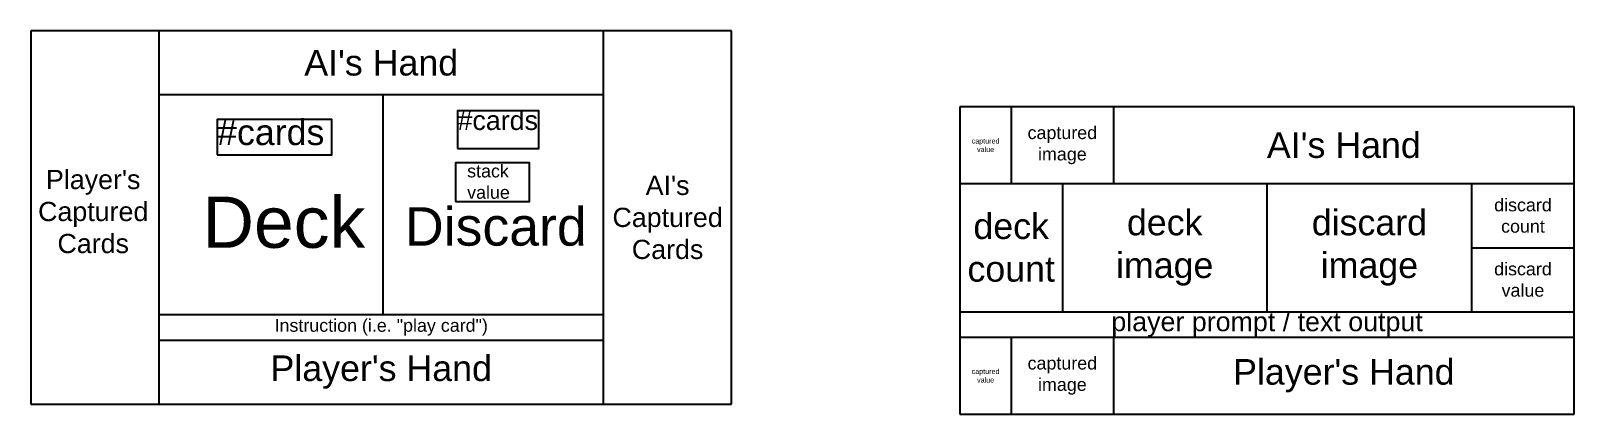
# Model space of a CAD drawing. Header units: inches. Extents: x 10.7 to 71, y 4.8 to 19.8.
import ezdxf

# ---------------------------------------------------------------- set-up
doc = ezdxf.new("R2010")
doc.units = ezdxf.units.IN
doc.header["$MEASUREMENT"] = 0
doc.styles.get("Standard").update_dxf_attribs({"font": 'arial.ttf'})

msp = doc.modelspace()

# ---------------------------------------------------------------- linework, layer by layer
for p, q in [((38.113, 19.793), (10.731, 19.793)), ((10.731, 19.793), (10.731, 5.216)), ((15.731, 19.793), (15.731, 5.216)), ((33.113, 5.216), (33.113, 19.793)), ((38.113, 5.216), (38.113, 19.793)), ((33.113, 17.293), (15.731, 17.293)), ((24.481, 17.293), (24.481, 8.716)), ((71.04, 16.825), (47.04, 16.825)), ((47.04, 16.825), (47.04, 4.825)), ((49.04, 16.825), (49.04, 13.825)), ((53.04, 16.825), (53.04, 13.825)), ((71.04, 4.825), (71.04, 16.825)), ((20.731, 14.965), (20.731, 14.955)), ((71.04, 13.825), (47.04, 13.825)), ((51.04, 13.825), (51.04, 8.825)), ((59.04, 8.825), (59.04, 13.825)), ((67.04, 8.825), (67.04, 13.825)), ((67.04, 11.325), (71.04, 11.325)), ((15.731, 8.716), (33.113, 8.716)), ((20.193, 8.716), (20.193, 8.71)), ((28.65, 8.71), (28.65, 8.716)), ((47.04, 8.825), (71.04, 8.825)), ((15.731, 7.716), (33.113, 7.716)), ((20.193, 7.721), (20.193, 7.716)), ((28.65, 7.716), (28.65, 7.721)), ((47.04, 7.825), (71.04, 7.825)), ((49.04, 7.825), (49.04, 4.825)), ((53.04, 7.825), (53.04, 4.825)), ((10.731, 5.216), (38.113, 5.216)), ((47.04, 4.825), (71.04, 4.825))]:
    msp.add_line(p, q)
for points in [[(18.009, 14.955), (22.498, 14.955), (22.498, 16.333), (18.009, 16.333)], [(27.404, 15.198), (30.578, 15.198), (30.578, 16.672), (27.404, 16.672)], [(27.331, 13.129), (30.217, 13.129), (30.217, 14.634), (27.331, 14.634)]]:
    msp.add_lwpolyline(points, close=True)

# ---------------------------------------------------------------- texts
for s, width, insert, char_height, attachment_point in [("AI's Hand", 17.38214, (24.422, 18.543), 1, 5), ('#cards', 4.48888, (18.009, 16.333), 1, 1), ('#cards', 3.17428, (27.404, 16.672), 0.75, 1), ('captured\\Pimage', 4, (51.04, 15.325), 0.5, 5), ("AI's Hand", 18, (62.04, 15.325), 1, 5), ('captured\\Pvalue', 2, (48.04, 15.325), 0.2, 5), ('stack\\Pvalue', 2.88571, (27.78, 14.57), 0.5, 1), ("Player's\\PCaptured\\PCards", 4.16824, (13.167, 12.734), 0.75, 5), ("AI's\\PCaptured\\PCards", 5, (35.613, 12.504), 0.75, 5), ('Deck', 5.89967, (17.432, 13.321), 2, 1), ('discard\\Pcount', 4, (69.04, 12.575), 0.5, 5), ('Discard', 7.75934, (25.351, 12.905), 1.5, 1), ('deck\\Pcount', 4, (49.04, 11.325), 1, 5), ('deck\\Pimage', 8, (55.04, 11.325), 1, 5), ('discard\\Pimage', 8, (63.04, 11.325), 1, 5), ('discard\\Pvalue', 4, (69.04, 10.075), 0.5, 5), ('Instruction (i.e. "play card")', 8.45713, (24.422, 8.216), 0.5, 5), ('player prompt / text output', 24, (59.04, 8.325), 0.75, 5), ("Player's Hand", 17.38214, (24.422, 6.466), 1, 5), ('captured\\Pimage', 4, (51.04, 6.325), 0.5, 5), ("Player's Hand", 18, (62.04, 6.325), 1, 5), ('captured\\Pvalue', 2, (48.04, 6.325), 0.2, 5)]:
    msp.add_mtext_dynamic_manual_height_columns(s, width=width, gutter_width=1, heights=[0], dxfattribs=dict(insert=insert, char_height=char_height, attachment_point=attachment_point))

doc.saveas('drawing.dxf')
